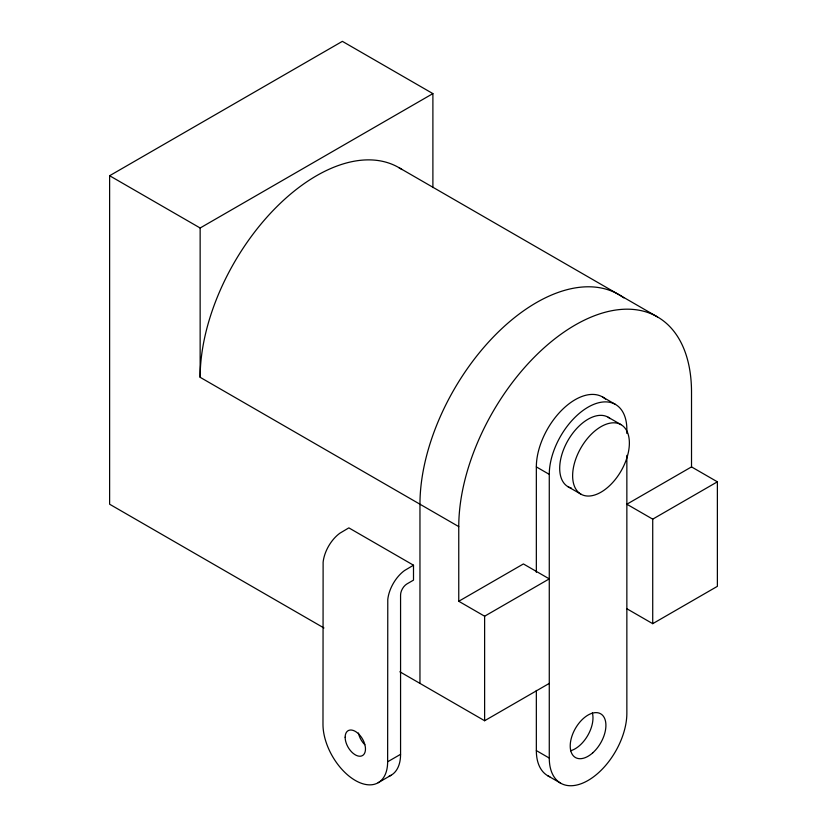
<?xml version="1.0" encoding="UTF-8"?>
<svg xmlns="http://www.w3.org/2000/svg" width="827" height="827" viewBox="0 0 827 827"><rect width="100%" height="100%" fill="white"/><g stroke="black" fill="none" stroke-linecap="round" stroke-linejoin="round"><path stroke-width="1.24" d="M323.957 627.972L109.619 504.222L109.619 175.727L342.378 41.35L432.893 93.606L432.893 187.574M109.619 175.727L200.144 227.994L432.893 93.606M413.5 565.203L404.496 570.558A27.467 15.858 -60 0 0 387.78 599.523L387.636 761.791A45.723 26.392 60 0 1 355.31 780.45A45.723 26.392 60 0 1 322.985 724.462L323.119 562.195A27.467 15.858 -60 0 1 339.845 533.229L348.849 527.874L413.5 565.203L413.5 580.13L407.039 583.862A9.149 5.282 -60 0 0 400.568 595.068L400.568 754.327A45.723 26.392 60 0 1 389.031 776.253M458.758 601.27L523.408 563.942L549.273 578.879L484.622 616.208L458.758 601.27L458.758 526.613A164.583 95.022 -60 0 1 575.137 325.042A164.583 95.022 -60 0 1 691.517 392.236L691.517 466.893L626.856 504.222L652.72 519.149L717.381 481.821L717.381 586.343L652.72 623.672L626.856 608.744M387.636 761.791L400.568 754.327M399.875 671.793L484.622 720.731L549.273 683.402M378.166 782.714L391.099 775.25M398.81 167.581L657.434 316.896M602.563 396.981L615.495 404.455M608.124 417.211L621.056 424.675A40.12 23.166 -60 0 1 608.341 486.834A40.12 23.166 -60 0 1 573.597 466.769A40.12 23.166 -60 0 1 621.056 424.675M691.517 466.893L717.381 481.821M605.467 399.059A54.861 31.674 -60 0 0 562.319 409.613A54.861 31.674 -60 0 0 536.341 466.893L549.273 474.357L549.273 758.059A54.861 31.674 -60 0 0 588.069 780.45A54.861 31.674 -60 0 0 626.856 713.267L626.856 455.357M568.004 486.71L580.936 494.174M200.144 227.994L200.144 377.308L458.758 526.613M536.341 690.442L536.341 750.585L549.273 758.059M547.701 775.705L560.634 783.169M652.72 519.149L652.72 623.672M626.856 433.431L626.856 429.564A54.861 31.674 -60 0 0 588.069 407.163A54.861 31.674 -60 0 0 549.273 474.357M536.341 466.893L536.341 572.305M484.622 616.208L484.622 720.731M419.961 683.402L419.961 504.222A164.583 95.022 -60 0 1 495.352 334.925A164.583 95.022 -60 0 1 623.837 297.906M200.144 377.308A164.583 95.022 -60 0 1 274.099 209.469A164.583 95.022 -60 0 1 401.974 169.556M364.769 744.682A14.369 8.301 60 0 1 358.422 733.032M549.821 776.749A54.861 31.674 -60 0 1 536.341 750.585M592.37 712.905A25.234 14.566 -60 0 1 570.516 750.761M571.395 488.095A40.12 23.166 -60 0 1 567.487 441.298A40.12 23.166 -60 0 1 610.109 418.617M345.148 737.26A14.369 8.301 60 0 0 360.396 756.219A14.369 8.301 60 0 0 360.396 735.896A14.369 8.301 60 0 0 345.148 737.26M592.69 752.89A25.234 14.566 -60 0 0 600.681 713.804A25.234 14.566 -60 0 0 570.826 740.279A25.234 14.566 -60 0 0 592.69 752.89"/></g></svg>
